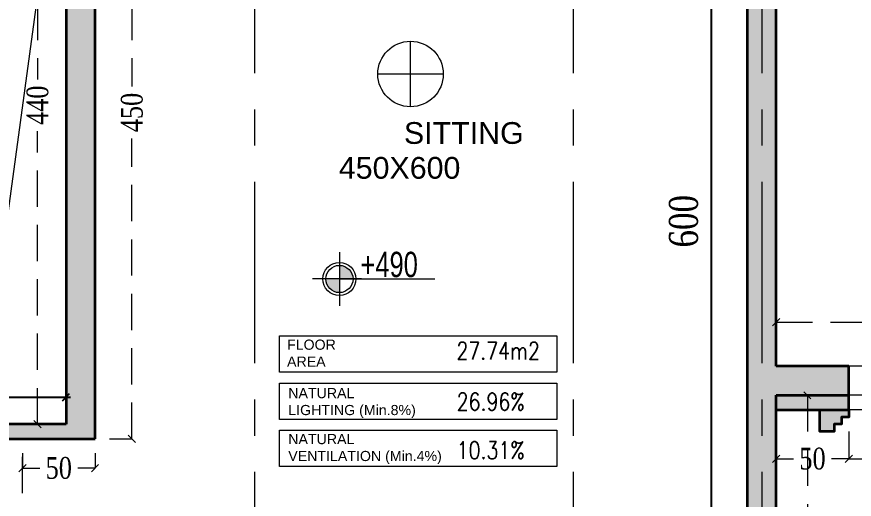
# Model space of a CAD drawing. Header units: inches. Extents: x -114 to 635, y -137 to 57.
# Drawn here: x 91.91 to 97.69, y 12.66 to 15.99 of the extents above; entities that cross this region are included whole.
import ezdxf
from ezdxf.enums import TextEntityAlignment as Align

# ---------------------------------------------------------------- set-up
doc = ezdxf.new("R2010")
doc.units = ezdxf.units.IN
doc.header["$MEASUREMENT"] = 0
doc.header["$PDMODE"] = 98
for name, pattern in [('( Hidden )', [0.375, 0.25, -0.125]), ('CENTER', [2, 1.25, -0.25, 0.25, -0.25]), ('CENTERX2', [4, 2.5, -0.5, 0.5, -0.5]), ('DASHED2', [0.375, 0.25, -0.125]), ('HIDDEN', [0.375, 0.25, -0.125])]:
    doc.linetypes.add(name, pattern=pattern)
doc.layers.get('0').update_dxf_attribs({"lineweight": 5})
doc.layers.get('Defpoints').update_dxf_attribs({"lineweight": 5})
doc.layers.add('ALARM', color=7, linetype='Continuous', lineweight=5, true_color=0xff0f0f)
doc.layers.add('AXIES', color=7, linetype='CENTER', lineweight=0, true_color=0x949596)
for name, color, linetype, lineweight in [('ARCHES', 1, 'HIDDEN', 5), ('DETAILS DIMENSION', 15, 'Continuous', 5), ('E-AX', 9, '( Hidden )', 0), ('FURNITURE', 1, 'Continuous', 0), ('GENERAL TEXT', 4, 'Continuous', 5), ('HATCH', 15, 'Continuous', 0), ('LEVEL SYMBOL', 8, 'Continuous', 5), ('ROOM INFORMATION', 7, 'Continuous', 5), ('ROOMS DIMENSION', 3, 'Continuous', 5), ('TEXT ROOM INFORMATION', 1, 'Continuous', 5), ('WALL PROPOSED', 7, 'Continuous', 30), ('WINDOWS', 5, 'Continuous', 5)]:
    doc.layers.add(name, color=color, linetype=linetype, lineweight=lineweight)
doc.styles.add('002-F.FLOOR PLAN$0$xref plans$0$ATTRIBUTE', font='BKANT.TTF')
doc.styles.add('ROMANS-TITLE', font='ROMANS.shx', dxfattribs={"width": 0.8})
doc.styles.add('ST', font='times.ttf', dxfattribs={"width": 0.8})
doc.styles.get("Standard").update_dxf_attribs({"font": 'arial.ttf'})
doc.styles.add('style4', font='times.ttf', dxfattribs={"width": 0.8})
doc.dimstyles.new('DIM100-2', dxfattribs={"dimtxt": 0.2, "dimasz": 0.05, "dimexe": 0.1, "dimexo": 0.1, "dimgap": 0.09, "dimtad": 1, "dimdec": 0, "dimlfac": 100, "dimzin": 0, "dimdsep": 46, "dimtxsty": 'style4', "dimblk1": 'OBLIQUE', "dimblk2": 'OBLIQUE', "dimsah": 1, "dimcen": 0.09, "dimdle": 0.03, "dimse1": 1, "dimse2": 1, "dimclrd": 256, "dimclrt": 256, "dimadec": 0, "dimazin": 0, "dimtfac": 1, "dimtdec": 0, "dimtix": 1, "dimtmove": 2, "dimatfit": 3, "dimldrblk": 'OBLIQUE', "dimfxl": 1, "dimtolj": 1, "dimtzin": 0, "dimarcsym": 0})
doc.dimstyles.new('RASH PLAN', dxfattribs={"dimtxt": 0.15, "dimasz": 0.05, "dimexe": 0, "dimexo": 0.1, "dimgap": 0.05, "dimtad": 0, "dimdec": 0, "dimlfac": 100, "dimzin": 0, "dimdsep": 46, "dimtxsty": 'ST', "dimblk": 'OBLIQUE', "dimcen": 0.09, "dimclrd": 200, "dimclre": 6, "dimclrt": 1, "dimadec": 0, "dimazin": 0, "dimtfac": 1, "dimtdec": 0, "dimtmove": 1, "dimatfit": 3, "dimldrblk": 'OBLIQUE', "dimfxl": 0, "dimtolj": 1, "dimtzin": 0, "dimlwd": -1, "dimlwe": -1, "dimarcsym": 0})

# ---------------------------------------------------------------- blocks, each defined once
blk = doc.blocks.new('_Oblique')
at = {"color": 0, "lineweight": -2}
blk.add_line((-0.5, -0.5), (0.5, 0.5), dxfattribs=at)
blk = doc.blocks.new('*D389')
at = {"layer": 'Defpoints', "color": 0, "transparency": 16777216}
for p in [(99.6512, 13.2793), (97.6512, 13.2293), (97.6512, 12.9419)]:
    blk.add_point(p, dxfattribs=at)
at = {"layer": 'DETAILS DIMENSION', "color": 6, "transparency": 16777216}
for p, q in [((99.6512, 13.1793), (99.6512, 12.9419)), ((97.6512, 13.1293), (97.6512, 12.9419))]:
    blk.add_line(p, q, dxfattribs=at)
at = {"layer": 'DETAILS DIMENSION', "color": 200, "linetype": 'DASHED2', "transparency": 16777216}
for p, q in [((97.6512, 12.9419), (98.4733, 12.9419)), ((99.6512, 12.9419), (98.829, 12.9419))]:
    blk.add_line(p, q, dxfattribs=at)
at = {"layer": 'DETAILS DIMENSION', "color": 200, "transparency": 16777216, "xscale": 0.05, "yscale": 0.05, "zscale": 0.05, "rotation": 180}
blk.add_blockref('_Oblique', (97.6512, 12.9419), dxfattribs=at)
at = {"layer": 'DETAILS DIMENSION', "color": 200, "transparency": 16777216, "xscale": 0.05, "yscale": 0.05, "zscale": 0.05}
blk.add_blockref('_Oblique', (99.6512, 12.9419), dxfattribs=at)
at = {"layer": 'DETAILS DIMENSION', "color": 1, "transparency": 16777216, "insert": (98.6512, 12.9419), "char_height": 0.15, "attachment_point": 5, "style": 'ST'}
blk.add_mtext('\\A1;200', dxfattribs=at)
blk = doc.blocks.new('*D390')
at = {"layer": 'Defpoints', "color": 0, "transparency": 16777216}
for p in [(97.1503, 13.2793), (97.6512, 13.2293), (97.1503, 12.9419)]:
    blk.add_point(p, dxfattribs=at)
at = {"layer": 'DETAILS DIMENSION', "color": 6, "transparency": 16777216}
for p, q in [((97.1503, 13.1793), (97.1503, 12.9419)), ((97.6512, 13.1293), (97.6512, 12.9419))]:
    blk.add_line(p, q, dxfattribs=at)
at = {"layer": 'DETAILS DIMENSION', "color": 200, "linetype": 'DASHED2', "transparency": 16777216}
for p, q in [((97.1503, 12.9419), (97.2695, 12.9419)), ((97.6512, 12.9419), (97.5319, 12.9419))]:
    blk.add_line(p, q, dxfattribs=at)
at = {"layer": 'DETAILS DIMENSION', "color": 200, "transparency": 16777216, "xscale": 0.05, "yscale": 0.05, "zscale": 0.05, "rotation": 180}
blk.add_blockref('_Oblique', (97.1503, 12.9419), dxfattribs=at)
at = {"layer": 'DETAILS DIMENSION', "color": 200, "transparency": 16777216, "xscale": 0.05, "yscale": 0.05, "zscale": 0.05}
blk.add_blockref('_Oblique', (97.6512, 12.9419), dxfattribs=at)
at = {"layer": 'DETAILS DIMENSION', "color": 1, "transparency": 16777216, "insert": (97.4007, 12.9419), "char_height": 0.15, "attachment_point": 5, "style": 'ST'}
blk.add_mtext('\\A1;50', dxfattribs=at)
blk = doc.blocks.new('*D391')
at = {"layer": 'Defpoints', "color": 0, "transparency": 16777216}
for p in [(97.1503, 13.3793), (97.3652, 13.3793), (97.1503, 11.2798)]:
    blk.add_point(p, dxfattribs=at)
at = {"layer": 'DETAILS DIMENSION', "color": 6, "transparency": 16777216}
for p, q in [((97.2503, 13.3793), (97.3652, 13.3793)), ((97.2503, 11.2798), (97.3652, 11.2798))]:
    blk.add_line(p, q, dxfattribs=at)
at = {"layer": 'DETAILS DIMENSION', "color": 200, "linetype": 'DASHED2', "transparency": 16777216}
for p, q in [((97.3652, 13.3793), (97.3652, 12.5074)), ((97.3652, 11.2798), (97.3652, 12.1517))]:
    blk.add_line(p, q, dxfattribs=at)
at = {"layer": 'DETAILS DIMENSION', "color": 200, "transparency": 16777216, "xscale": 0.05, "yscale": 0.05, "zscale": 0.05}
for p, rotation in [((97.3652, 13.3793), 90), ((97.3652, 11.2798), 270)]:
    blk.add_blockref('_Oblique', p, dxfattribs=dict(at, rotation=rotation))
at = {"layer": 'DETAILS DIMENSION', "color": 1, "transparency": 16777216, "insert": (97.3652, 12.3295), "char_height": 0.15, "attachment_point": 5, "rotation": 90, "style": 'ST'}
blk.add_mtext('\\A1;210', dxfattribs=at)
blk = doc.blocks.new('*D497')
at = {"layer": 'Defpoints', "color": 0, "transparency": 16777216}
for p in [(92.2503, 13.3666), (88.7499, 13.1797), (92.2503, 13.1797)]:
    blk.add_point(p, dxfattribs=at)
at = {"layer": 'ROOMS DIMENSION', "linetype": 'Continuous', "lineweight": -2, "transparency": 16777216}
blk.add_line((88.7199, 13.3666), (92.2803, 13.3666), dxfattribs=at)
at = {"layer": 'ROOMS DIMENSION', "lineweight": -2, "transparency": 16777216, "xscale": 0.05, "yscale": 0.05, "zscale": 0.05, "rotation": 180}
blk.add_blockref('_Oblique', (88.7499, 13.3666), dxfattribs=at)
at = {"layer": 'ROOMS DIMENSION', "lineweight": -2, "transparency": 16777216, "xscale": 0.05, "yscale": 0.05, "zscale": 0.05}
blk.add_blockref('_Oblique', (92.2503, 13.3666), dxfattribs=at)
at = {"layer": 'ROOMS DIMENSION', "transparency": 16777216, "insert": (90.5001, 13.5583), "char_height": 0.2, "attachment_point": 5, "style": 'style4'}
blk.add_mtext('\\A1;350', dxfattribs=at)
blk = doc.blocks.new('*D498')
at = {"layer": 'Defpoints', "color": 0, "transparency": 16777216}
for p in [(92.0537, 17.5794), (92.2503, 17.5794), (92.2503, 13.1797)]:
    blk.add_point(p, dxfattribs=at)
at = {"layer": 'DETAILS DIMENSION', "color": 6, "transparency": 16777216}
for p, q in [((92.1503, 17.5794), (92.0537, 17.5794)), ((92.1503, 13.1797), (92.0537, 13.1797))]:
    blk.add_line(p, q, dxfattribs=at)
at = {"layer": 'DETAILS DIMENSION', "color": 200, "linetype": 'DASHED2', "transparency": 16777216}
for p, q in [((92.0537, 17.5794), (92.0537, 15.5579)), ((92.0537, 13.1797), (92.0537, 15.2012))]:
    blk.add_line(p, q, dxfattribs=at)
at = {"layer": 'DETAILS DIMENSION', "color": 200, "transparency": 16777216, "xscale": 0.05, "yscale": 0.05, "zscale": 0.05}
for p, rotation in [((92.0537, 17.5794), 90), ((92.0537, 13.1797), 270)]:
    blk.add_blockref('_Oblique', p, dxfattribs=dict(at, rotation=rotation))
at = {"layer": 'DETAILS DIMENSION', "color": 1, "transparency": 16777216, "insert": (92.0537, 15.3795), "char_height": 0.15, "attachment_point": 5, "rotation": 90, "style": 'ST'}
blk.add_mtext('\\A1;440', dxfattribs=at)
blk = doc.blocks.new('*D508')
at = {"layer": 'Defpoints', "color": 0, "transparency": 16777216}
for p in [(96.7033, 17.5794), (96.9503, 17.5794), (96.9503, 11.5798)]:
    blk.add_point(p, dxfattribs=at)
at = {"layer": 'ROOMS DIMENSION', "linetype": 'Continuous', "lineweight": -2, "transparency": 16777216}
blk.add_line((96.7033, 11.5498), (96.7033, 17.6094), dxfattribs=at)
at = {"layer": 'ROOMS DIMENSION', "lineweight": -2, "transparency": 16777216, "xscale": 0.05, "yscale": 0.05, "zscale": 0.05}
for p, rotation in [((96.7033, 17.5794), 90), ((96.7033, 11.5798), 270)]:
    blk.add_blockref('_Oblique', p, dxfattribs=dict(at, rotation=rotation))
at = {"layer": 'ROOMS DIMENSION', "transparency": 16777216, "insert": (96.5116, 14.5796), "char_height": 0.2, "attachment_point": 5, "rotation": 90, "style": 'style4'}
blk.add_mtext('\\A1;600', dxfattribs=at)
blk = doc.blocks.new('*D541')
at = {"layer": 'Defpoints', "color": 0, "transparency": 16777216}
for p in [(100.15, 13.8843), (97.1503, 13.5793), (100.15, 13.5793)]:
    blk.add_point(p, dxfattribs=at)
at = {"layer": 'DETAILS DIMENSION', "color": 6, "transparency": 16777216}
for p, q in [((97.1503, 13.6793), (97.1503, 13.8843)), ((100.15, 13.6793), (100.15, 13.8843))]:
    blk.add_line(p, q, dxfattribs=at)
at = {"layer": 'DETAILS DIMENSION', "color": 200, "linetype": 'DASHED2', "transparency": 16777216}
for p, q in [((97.1503, 13.8843), (98.474, 13.8843)), ((100.15, 13.8843), (98.8263, 13.8843))]:
    blk.add_line(p, q, dxfattribs=at)
at = {"layer": 'DETAILS DIMENSION', "color": 200, "transparency": 16777216, "xscale": 0.05, "yscale": 0.05, "zscale": 0.05, "rotation": 180}
blk.add_blockref('_Oblique', (97.1503, 13.8843), dxfattribs=at)
at = {"layer": 'DETAILS DIMENSION', "color": 200, "transparency": 16777216, "xscale": 0.05, "yscale": 0.05, "zscale": 0.05}
blk.add_blockref('_Oblique', (100.15, 13.8843), dxfattribs=at)
at = {"layer": 'DETAILS DIMENSION', "color": 1, "transparency": 16777216, "insert": (98.6501, 13.8843), "char_height": 0.15, "attachment_point": 5, "style": 'ST'}
blk.add_mtext('\\A1;300', dxfattribs=at)
blk = doc.blocks.new('002-F.FLOOR PLAN$0$xref plans$0$LVL-PL')
h = blk.add_hatch(color=256)
h.paths.add_polyline_path([(0, 0.1233), (0, 0), (0.1233, 0, 0.414214)])
h.paths.add_polyline_path([(0, 0), (-0.1233, 0, 0.414214), (0, -0.1233)])
for p, q in [((0, 0.2424), (0, -0.2424)), ((0.2, 0), (-0.2424, 0)), ((0, 0), (0.8648, 0))]:
    blk.add_line(p, q)
for radius in [0.15, 0.1233]:
    blk.add_circle((0, 0), radius)
at = {"style": '002-F.FLOOR PLAN$0$xref plans$0$ATTRIBUTE', "width": 0.75, "flags": 12}
for tag, p in [('LEVEL', (0.517, 0.1508)), ('POSITION', (0.517, -0.1541))]:
    blk.add_attdef(tag, text='', height=0.2, dxfattribs=at).set_placement(p, align=Align.MIDDLE)
blk = doc.blocks.new('A$Cee9972fe')
at = {"layer": 'ALARM', "lineweight": 0}
for p, q in [((-0.1835, -0.0942), (-0.1835, 0.3575)), ((0.0423, 0.1316), (-0.4093, 0.1316))]:
    blk.add_line(p, q, dxfattribs=at)
blk.add_circle((-0.1835, 0.1316), 0.2258, dxfattribs=at)
blk = doc.blocks.new('DASLASDLASLDASLASDLASLQWELQWELQWELQWELQ')
at = {"layer": 'AXIES', "linetype": 'CENTERX2', "ltscale": 0.5}
for p, q in [((32.9786, -578.2063), (32.9786, -610.1736)), ((35.1783, -578.2063), (35.1783, -610.1736)), ((36.4786, -578.2063), (36.4786, -610.1736))]:
    blk.add_line(p, q, dxfattribs=at)
blk = doc.blocks.new('*D953')
at = {"layer": 'Defpoints', "color": 0, "transparency": 16777216}
for p in [(91.9503, 13.0797), (92.4503, 13.0797), (92.4503, 12.8776)]:
    blk.add_point(p, dxfattribs=at)
at = {"layer": 'DETAILS DIMENSION', "color": 6, "transparency": 16777216}
for p, q in [((91.9503, 12.9797), (91.9503, 12.8776)), ((92.4503, 12.9797), (92.4503, 12.8776))]:
    blk.add_line(p, q, dxfattribs=at)
at = {"layer": 'DETAILS DIMENSION', "color": 200, "linetype": 'DASHED2', "transparency": 16777216}
for p, q in [((91.9503, 12.8776), (92.0691, 12.8776)), ((92.4503, 12.8776), (92.3315, 12.8776))]:
    blk.add_line(p, q, dxfattribs=at)
at = {"layer": 'DETAILS DIMENSION', "color": 200, "transparency": 16777216, "xscale": 0.05, "yscale": 0.05, "zscale": 0.05, "rotation": 180}
blk.add_blockref('_Oblique', (91.9503, 12.8776), dxfattribs=at)
at = {"layer": 'DETAILS DIMENSION', "color": 200, "transparency": 16777216, "xscale": 0.05, "yscale": 0.05, "zscale": 0.05}
blk.add_blockref('_Oblique', (92.4503, 12.8776), dxfattribs=at)
at = {"layer": 'DETAILS DIMENSION', "color": 1, "transparency": 16777216, "insert": (92.2003, 12.8776), "char_height": 0.15, "attachment_point": 5, "style": 'ST'}
blk.add_mtext('\\A1;50', dxfattribs=at)
blk = doc.blocks.new('*D954')
at = {"layer": 'Defpoints', "color": 0, "transparency": 16777216}
for p in [(92.4503, 17.5794), (92.7049, 17.5794), (92.4503, 13.0797)]:
    blk.add_point(p, dxfattribs=at)
at = {"layer": 'DETAILS DIMENSION', "color": 6, "transparency": 16777216}
for p, q in [((92.5503, 17.5794), (92.7049, 17.5794)), ((92.5503, 13.0797), (92.7049, 13.0797))]:
    blk.add_line(p, q, dxfattribs=at)
at = {"layer": 'DETAILS DIMENSION', "color": 200, "linetype": 'DASHED2', "transparency": 16777216}
for p, q in [((92.7049, 17.5794), (92.7049, 15.5079)), ((92.7049, 13.0797), (92.7049, 15.1512))]:
    blk.add_line(p, q, dxfattribs=at)
at = {"layer": 'DETAILS DIMENSION', "color": 200, "transparency": 16777216, "xscale": 0.05, "yscale": 0.05, "zscale": 0.05}
for p, rotation in [((92.7049, 17.5794), 90), ((92.7049, 13.0797), 270)]:
    blk.add_blockref('_Oblique', p, dxfattribs=dict(at, rotation=rotation))
at = {"layer": 'DETAILS DIMENSION', "color": 1, "transparency": 16777216, "insert": (92.7049, 15.3295), "char_height": 0.15, "attachment_point": 5, "rotation": 90, "style": 'ST'}
blk.add_mtext('\\A1;450', dxfattribs=at)
blk = doc.blocks.new('Room Info')
at = {"layer": 'TEXT ROOM INFORMATION', "ltscale": 5}
for tag, p in [('FLR_AREA', (17, 833.5)), ('NAT_LIGHT', (19, 482.5)), ('NAT_VENT', (19, 147.5))]:
    blk.add_attdef(tag, p, '', height=180, dxfattribs=at)

msp = doc.modelspace()

# ---------------------------------------------------------------- hatches: boundary and pattern name
at = {"layer": 'HATCH', "true_color": 0x939598}
h = msp.add_hatch(color=252, dxfattribs=at)
h.dxf.hatch_style = 1
h.paths.add_polyline_path([(85.7508, 19.0799), (85.5508, 19.0799), (85.5508, 16.7289), (85.7508, 16.7289), (85.7508, 18.0794), (88.6499, 18.0794), (88.6499, 16.2791), (88.7499, 16.2791), (89.1495, 16.2791), (89.1495, 16.1791), (89.2495, 16.1791), (89.2495, 16.3791), (88.7499, 16.3791), (88.7499, 18.0794), (91.7503, 18.0794), (91.7503, 17.5794), (92.2503, 17.5794), (92.2503, 13.1797), (91.6503, 13.1797), (91.6503, 13.0797), (92.4503, 13.0797), (92.4503, 17.5794), (95.7506, 17.5794), (95.7506, 17.7794), (91.9503, 17.7794), (91.9503, 23.7796), (95.5503, 23.7796), (95.5503, 23.9796), (91.9503, 23.9796), (91.9503, 24.6801), (91.7503, 24.6801), (91.7503, 20.7796), (91.05, 20.7796), (91.05, 20.6796), (91.7503, 20.6796), (91.7503, 18.2794), (88.7502, 18.2794), (88.7504, 19.6792), (88.6654, 19.6792), (88.5504, 19.6792), (88.5502, 18.2794), (85.7507, 18.2794)])
h = msp.add_hatch(color=252, dxfattribs=at)
h.dxf.hatch_style = 1
h.paths.add_polyline_path([(97.1503, 17.7794), (96.9503, 17.7794), (96.8506, 17.7794), (96.8506, 17.5794), (96.9503, 17.5794), (96.9503, 11.5798), (96.2003, 11.5798), (96.2003, 11.3798), (97.1503, 11.3798), (97.1503, 13.3793), (97.6512, 13.3793), (97.6512, 13.5793), (97.1503, 13.5793)])
h = msp.add_hatch(color=252, dxfattribs=at)
h.dxf.hatch_style = 1
h.paths.add_polyline_path([(97.6512, 13.3793), (97.1503, 13.3793), (97.1503, 13.2793), (97.6512, 13.2793)])
h = msp.add_hatch(color=252, dxfattribs=at)
h.dxf.hatch_style = 1
h.paths.add_polyline_path([(97.4512, 13.1293), (97.5512, 13.1293), (97.5512, 13.1793), (97.6012, 13.1793), (97.6012, 13.2293), (97.6512, 13.2293), (97.6512, 13.2793), (97.4512, 13.2793)])

# ---------------------------------------------------------------- linework, layer by layer
at = {"layer": 'ARCHES'}
msp.add_line((91.9503, 11.5798), (91.9503, 13.0797), dxfattribs=at)
at = {"layer": 'FURNITURE', "flags": 128}
msp.add_lwpolyline([(91.6503, 13.1797), (92.2503, 17.5794)], dxfattribs=at)
at = {"layer": 'ROOM INFORMATION', "ltscale": 5}
for points in [[(93.7226, 13.7886), (95.636, 13.7886), (95.636, 13.5386), (93.7226, 13.5386)], [(93.7226, 13.4621), (95.636, 13.4621), (95.636, 13.2121), (93.7226, 13.2121)], [(93.7226, 13.1381), (95.636, 13.1381), (95.636, 12.8881), (93.7226, 12.8881)]]:
    msp.add_lwpolyline(points, close=True, dxfattribs=at)
at = {"layer": 'WALL PROPOSED', "linetype": 'Continuous', "lineweight": 35}
msp.add_line((97.6512, 13.2793), (97.6512, 13.5793), dxfattribs=at)
at = {"layer": 'WALL PROPOSED', "linetype": 'Continuous', "lineweight": 35, "flags": 128}
for points in [[(97.1503, 13.5793), (97.1503, 17.7794)], [(92.2503, 17.5794), (92.2503, 13.1797)], [(92.4503, 13.0797), (92.4503, 17.5794)], [(96.9503, 17.5794), (96.9503, 11.5798)], [(97.6512, 13.5793), (97.1503, 13.5793)], [(97.1503, 11.2798), (97.1503, 13.3793)], [(97.1503, 13.3793), (97.6512, 13.3793)], [(97.1503, 13.2793), (97.6512, 13.2793)], [(97.6512, 13.2793), (97.6512, 13.2293), (97.6012, 13.2293), (97.6012, 13.1793), (97.5512, 13.1793), (97.5512, 13.1293), (97.4512, 13.1293), (97.4512, 13.2793)], [(92.2503, 13.1797), (91.6503, 13.1797)], [(91.6503, 13.0797), (92.4503, 13.0797)]]:
    msp.add_lwpolyline(points, dxfattribs=at)
at = {"layer": 'WINDOWS'}
for p, q in [((99.6512, 13.5793), (97.6512, 13.5793)), ((99.6512, 13.3793), (97.6512, 13.3793)), ((99.6512, 13.2793), (97.6512, 13.2793))]:
    msp.add_line(p, q, dxfattribs=at)

# ---------------------------------------------------------------- block references
at = {"layer": 'ALARM'}
msp.add_blockref('A$Cee9972fe', (94.8108, 15.4633), dxfattribs=at)
at = {"layer": 'E-AX'}
msp.add_blockref('DASLASDLASLDASLASDLASLQWELQWELQWELQWELQ', (60.5717, 613.0572), dxfattribs=at)
at = {"layer": 'LEVEL SYMBOL', "linetype": 'Continuous', "lineweight": 0}
ref = msp.add_blockref('002-F.FLOOR PLAN$0$xref plans$0$LVL-PL', (94.1363, 14.1815), dxfattribs=dict(at, xscale=0.7620000000000069, yscale=0.7620000000000069, zscale=0.7620000000000069))
ref.add_attrib('LEVEL', '+490', dxfattribs={"layer": '0', "lineweight": 5, "height": 0.175, "rotation": 360, "style": '002-F.FLOOR PLAN$0$xref plans$0$ATTRIBUTE', "width": 0.75}).set_placement((94.4801, 14.2818), align=Align.MIDDLE)
at = {"layer": 'TEXT ROOM INFORMATION'}
ref = msp.add_blockref('Room Info', (94.9266, 12.9131), dxfattribs=dict(at, xscale=0.001, yscale=0.001, zscale=0.001))
ref.add_attrib('FLR_AREA', '27.74m2', dxfattribs={"ltscale": 5, "height": 0.12, "style": 'ROMANS-TITLE', "width": 0.8}).set_placement((94.9436, 13.7466), align=Align.TOP_LEFT)
ref.add_attrib('NAT_LIGHT', '26.96%', dxfattribs={"ltscale": 5, "height": 0.12, "style": 'ROMANS-TITLE', "width": 0.8}).set_placement((94.9456, 13.3956), align=Align.TOP_LEFT)
ref.add_attrib('NAT_VENT', '10.31%', dxfattribs={"ltscale": 5, "height": 0.12, "style": 'ROMANS-TITLE', "width": 0.8}).set_placement((94.9456, 13.0606), align=Align.TOP_LEFT)

# ---------------------------------------------------------------- texts
at = {"layer": 'GENERAL TEXT'}
msp.add_text('450X600', height=0.15, dxfattribs=at).set_placement((94.1323, 14.8729))
at = {"layer": 'GENERAL TEXT', "insert": (94.5817, 15.1872), "char_height": 0.15, "attachment_point": 4}
msp.add_mtext('\\A1;\\pxqc;SITTING', dxfattribs=at)
at = {"layer": 'ROOM INFORMATION', "ltscale": 5, "char_height": 0.07, "attachment_point": 1}
for s, insert in [('{\\C7;FLOOR\\PAREA}', (93.7751, 13.7636)), ('{\\C7;NATURAL\\PLIGHTING (Min.8%)}', (93.7836, 13.4296)), ('{\\C7;NATURAL\\PVENTILATION (Min.4%)}', (93.7836, 13.1126))]:
    msp.add_mtext_dynamic_manual_height_columns(s, width=1.51509, gutter_width=0.9, heights=[0], dxfattribs=dict(at, insert=insert))

# ---------------------------------------------------------------- dimensions: what is measured, and where the dimension line sits
at = {"layer": 'DETAILS DIMENSION'}
for base, p1, p2, picture, middle in [((92.0537, 17.5794), (92.2503, 13.1797), (92.2503, 17.5794), '*D498', (92.0537, 15.3795)), ((92.7049, 17.5794), (92.4503, 13.0797), (92.4503, 17.5794), '*D954', (92.7049, 15.3295)), ((97.3652, 13.3793), (97.1503, 11.2798), (97.1503, 13.3793), '*D391', (97.3652, 12.3295))]:
    dim = msp.add_linear_dim(base=base, p1=p1, p2=p2, angle=90, dimstyle='RASH PLAN', dxfattribs=at)
    dim.commit()
    dim.dimension.update_dxf_attribs({"geometry": picture, "text_midpoint": middle})
for base, p1, p2, picture, middle in [((100.15, 13.8843), (97.1503, 13.5793), (100.15, 13.5793), '*D541', (98.6501, 13.8843)), ((97.1503, 12.9419), (97.6512, 13.2293), (97.1503, 13.2793), '*D390', (97.4007, 12.9419)), ((97.6512, 12.9419), (99.6512, 13.2793), (97.6512, 13.2293), '*D389', (98.6512, 12.9419)), ((92.4503, 12.8776), (91.9503, 13.0797), (92.4503, 13.0797), '*D953', (92.2003, 12.8776))]:
    dim = msp.add_linear_dim(base=base, p1=p1, p2=p2, dimstyle='RASH PLAN', dxfattribs=at)
    dim.commit()
    dim.dimension.update_dxf_attribs({"geometry": picture, "text_midpoint": middle})
at = {"layer": 'ROOMS DIMENSION'}
dim = msp.add_linear_dim(base=(96.7033, 17.5794), p1=(96.9503, 11.5798), p2=(96.9503, 17.5794), angle=90, dimstyle='DIM100-2', dxfattribs=at)
dim.commit()
dim.dimension.update_dxf_attribs({"geometry": '*D508', "text_midpoint": (96.5116, 14.5796)})
dim = msp.add_linear_dim(base=(92.2503, 13.3666), p1=(88.7499, 13.1797), p2=(92.2503, 13.1797), dimstyle='DIM100-2', dxfattribs=at)
dim.commit()
dim.dimension.update_dxf_attribs({"geometry": '*D497', "text_midpoint": (90.5001, 13.5583)})

doc.saveas('drawing.dxf')
